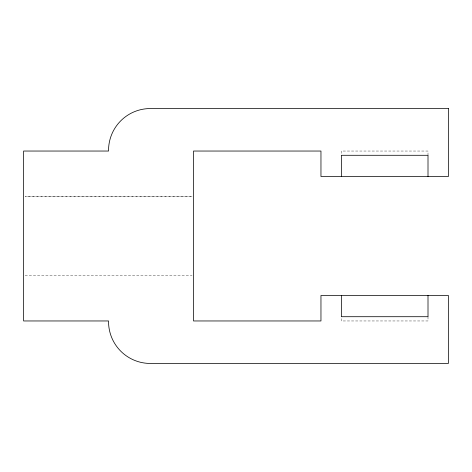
<?xml version="1.0" encoding="UTF-8"?>
<svg xmlns="http://www.w3.org/2000/svg" width="472" height="472" viewBox="0 0 472 472"><rect width="100%" height="100%" fill="white"/><g stroke="black" fill="none" stroke-linecap="round" stroke-linejoin="round"><path stroke-width="0.35" stroke-dasharray="2.36 1.77" d="M25.069 275.601L192.051 275.583M428.004 155.288L428.004 151.04L341.356 151.04L341.356 155.288M428.004 316.712L428.004 320.96L341.356 320.96L341.356 316.712M192.051 196.399L25.069 196.399L192.051 196.417"/><path stroke-width="0.71" d="M428.004 176.528L428.004 155.288L341.356 155.288L341.356 176.528M428.004 295.472L428.004 316.712L341.356 316.712L341.356 295.472M448.4 108.56L151.04 108.56A41.772 41.772 0 0 0 108.56 151.04L23.6 151.04L23.6 320.96L108.56 320.96A41.772 41.772 0 0 0 151.04 363.44L448.4 363.44L448.4 295.472L320.96 295.472L320.96 320.96L193.52 320.96L193.52 151.04L320.96 151.04L320.96 176.528L448.4 176.528L448.4 108.56"/></g></svg>
